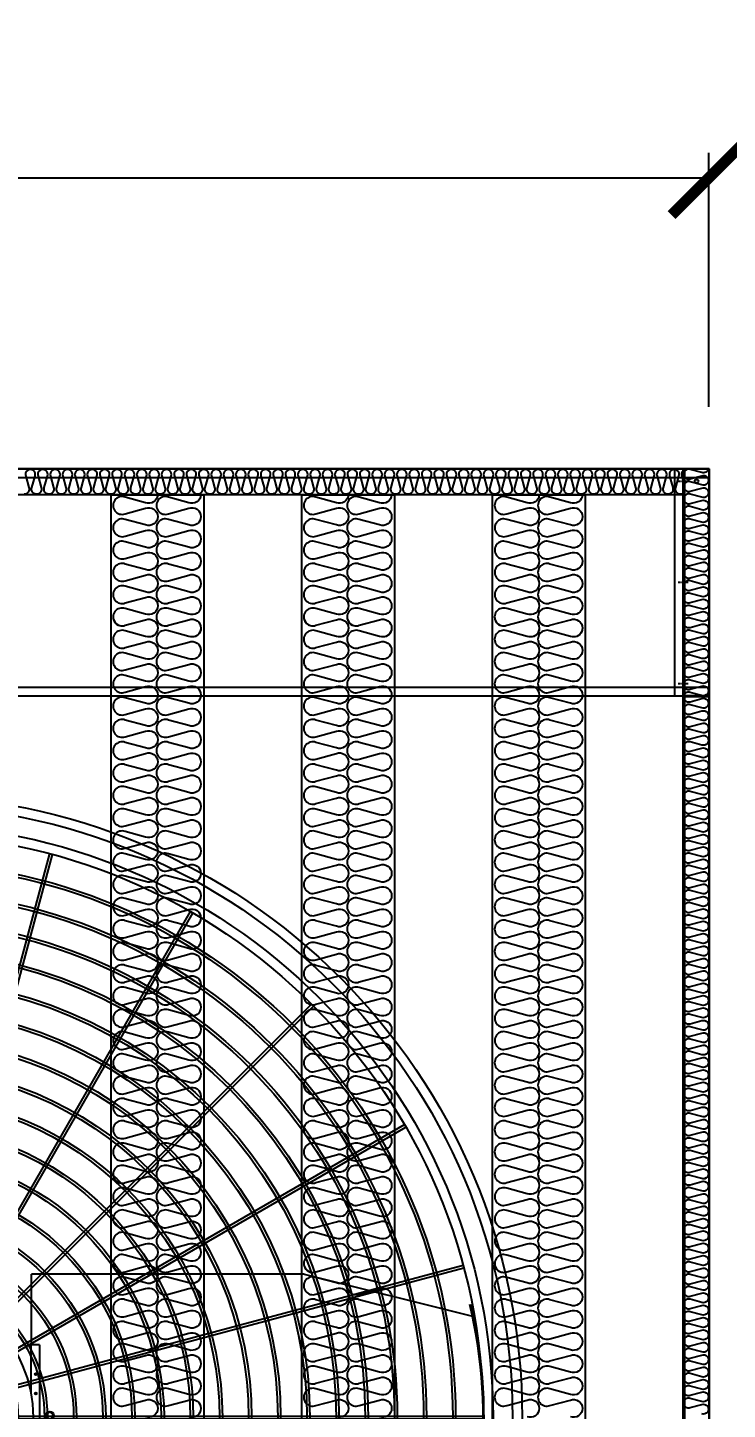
# Model space of a CAD drawing. Header units: millimetres. Extents: x 2686 to 32093, y 2268 to 23063.
# Drawn here: x 8523 to 9651, y 9801 to 12026 of the extents above; entities that cross this region are included whole.
import ezdxf

# ---------------------------------------------------------------- set-up
doc = ezdxf.new("R2010")
doc.units = ezdxf.units.MM
doc.linetypes.add('CENTER', pattern=[2, 1.25, -0.25, 0.25, -0.25])
doc.linetypes.add('HIDDEN', pattern=[0.375, 0.25, -0.125])
for name, color, linetype in [('center', 1, 'CENTER'), ('LINE', 7, 'Continuous'), ('SMS', 220, 'Continuous'), ('냉각탑', 4, 'Continuous'), ('냉각탑_dim', 1, 'Continuous'), ('숨은선', 5, 'HIDDEN')]:
    doc.layers.add(name, color=color, linetype=linetype)
doc.styles.add('HY울릉도L', font='')
doc.styles.get('HY울릉도L').set_extended_font_data('HY울릉도L')
doc.dimstyles.new('성지DIM', dxfattribs={"dimtxt": 3.5, "dimasz": 3, "dimexe": 1, "dimexo": 2.5, "dimgap": 2, "dimtad": 1, "dimdec": 0, "dimzin": 3, "dimdsep": 46, "dimtxsty": 'HY울릉도L', "dimblk": 'ARCHTICK', "dimcen": -2, "dimclrd": 256, "dimclre": 256, "dimclrt": 7, "dimadec": 0, "dimazin": 0, "dimtfac": 1, "dimtdec": 0, "dimtofl": 0, "dimtmove": 0, "dimatfit": 3, "dimfxl": 1, "dimtolj": 1, "dimtzin": 0, "dimlwe": -1, "dimarcsym": 0})

# ---------------------------------------------------------------- blocks, each defined once
blk = doc.blocks.new('_ArchTick')
at = {"color": 0, "linetype": 'ByBlock', "const_width": 0.15}
blk.add_lwpolyline([(-0.5, -0.5), (0.5, 0.5)], dxfattribs=at)
blk = doc.blocks.new('*D286')
at = {"layer": 'Defpoints', "color": 0, "transparency": 16777216}
for p in [(9620.9, 11784.5), (6921.2, 11315.8), (9620.9, 11315.8)]:
    blk.add_point(p, dxfattribs=at)
at = {"layer": '냉각탑_dim', "transparency": 16777216}
for p, q in [((6921.2, 11415.8), (6921.2, 11824.5)), ((9620.9, 11415.8), (9620.9, 11824.5))]:
    blk.add_line(p, q, dxfattribs=at)
at = {"layer": '냉각탑_dim', "lineweight": -2, "transparency": 16777216}
blk.add_line((6921.2, 11784.5), (9620.9, 11784.5), dxfattribs=at)
at = {"layer": '냉각탑_dim', "lineweight": -2, "transparency": 16777216, "xscale": 120, "yscale": 120, "zscale": 120, "rotation": 180}
blk.add_blockref('_ArchTick', (6921.2, 11784.5), dxfattribs=at)
at = {"layer": '냉각탑_dim', "lineweight": -2, "transparency": 16777216, "xscale": 120, "yscale": 120, "zscale": 120}
blk.add_blockref('_ArchTick', (9620.9, 11784.5), dxfattribs=at)
at = {"layer": '냉각탑_dim', "color": 7, "transparency": 16777216, "insert": (8271, 11934.5), "char_height": 140, "attachment_point": 5, "style": 'HY울릉도L'}
blk.add_mtext('\\A1;2700', dxfattribs=at)
blk = doc.blocks.new('A$C1FB73ED1')
for p, q in [((1277, 1342.9), (1277, 2480)), ((1283, 1342.9), (1283, 2480)), ((1260.8, 1340), (966.5, 2438.3)), ((1266.6, 1341.6), (972.3, 2439.9)), ((1293.4, 1341.6), (1587.7, 2439.9)), ((1299.2, 1340), (1593.5, 2438.3)), ((1245.9, 1333), (677.4, 2317.7)), ((1251.1, 1336), (682.6, 2320.7)), ((1308.9, 1336), (1877.4, 2320.7)), ((1314.1, 1333), (1882.6, 2317.7)), ((1233.4, 1322.4), (429.4, 2126.4)), ((1237.6, 1326.6), (433.6, 2130.6)), ((1322.4, 1326.6), (2126.4, 2130.6)), ((1326.6, 1322.4), (2130.6, 2126.4)), ((1224, 1308.9), (239.3, 1877.4)), ((1227, 1314.1), (242.3, 1882.6)), ((1333, 1314.1), (2317.7, 1882.6)), ((1336, 1308.9), (2320.7, 1877.4)), ((1220, 1299.2), (121.7, 1593.5)), ((1340, 1299.2), (2438.3, 1593.5)), ((1218.4, 1293.4), (120.1, 1587.7)), ((1341.6, 1293.4), (2439.9, 1587.7)), ((1217.1, 1283), (80, 1283)), ((1342.9, 1283), (2480, 1283)), ((1217.1, 1277), (80, 1277)), ((1218.4, 1266.6), (120.1, 972.3)), ((1220, 1260.8), (121.7, 966.5)), ((1224, 1251.1), (239.3, 682.6)), ((1336, 1251.1), (2320.7, 682.6)), ((1340, 1260.8), (2438.3, 966.5)), ((1341.6, 1266.6), (2439.9, 972.3)), ((1342.9, 1277), (2480, 1277)), ((1227, 1245.9), (242.3, 677.4)), ((1233.4, 1237.6), (429.4, 433.6)), ((1237.6, 1233.4), (433.6, 429.4)), ((1245.9, 1227), (677.4, 242.3)), ((1251.1, 1224), (682.6, 239.3)), ((1308.9, 1224), (1877.4, 239.3)), ((1314.1, 1227), (1882.6, 242.3)), ((1322.4, 1233.4), (2126.4, 429.4)), ((1326.6, 1237.6), (2130.6, 433.6)), ((1333, 1245.9), (2317.7, 677.4)), ((1260.8, 1220), (966.5, 121.7)), ((1266.6, 1218.4), (972.3, 120.1)), ((1277, 1217.1), (1277, 80)), ((1283, 1217.1), (1283, 80)), ((1293.4, 1218.4), (1587.7, 120.1)), ((1299.2, 1220), (1593.5, 121.7))]:
    blk.add_line(p, q)
for radius in [1280, 1260, 1220, 1200]:
    blk.add_circle((1280, 1280), radius)
at = {"ltscale": 5}
for radius in [1143, 1137, 1083, 1077, 1023, 1017, 963, 957, 903, 897, 843, 837, 783, 777, 723, 717, 663, 657, 603, 597, 543, 537, 483, 477, 423, 417, 363, 357, 303, 297, 243, 237, 183, 177, 123, 117, 63, 57, 40, 21]:
    blk.add_circle((1280, 1280), radius, dxfattribs=at)
at = {"color": 7}
blk.add_circle((1280, 1280), 273.5, dxfattribs=at)
at = {"layer": 'LINE', "color": 7}
for p, q in [((1368.2, 2477.5), (1368.2, 1567)), ((985.2, 2053.4), (1071.5, 2459.4)), ((985.2, 2053.4), (985.2, 1550)), ((1130.8, 1567), (1369.4, 1567)), ((1130.8, 1567), (1369.4, 1567)), ((1130.8, 1567), (1130.8, 1549)), ((1130.8, 1567), (1130.8, 1549)), ((1369.4, 1567), (1369.4, 1549)), ((1369.4, 1567), (1369.4, 1549)), ((2111.5, 1574.8), (1550, 1574.8)), ((1550, 1429.2), (1550, 1574.8)), ((1550, 1429.2), (1550, 1574.8)), ((2111.5, 1574.8), (2457.5, 1488.5)), ((1130.8, 1550), (985.2, 1550)), ((1130.8, 1550), (985.2, 1550)), ((1130.8, 1549), (1230.5, 1549)), ((1130.8, 1549), (1230.5, 1549)), ((1329.5, 1549), (1369.4, 1549)), ((1329.5, 1549), (1369.4, 1549)), ((1549, 1429.2), (1549, 1329.5)), ((1549, 1429.2), (1549, 1329.5)), ((1567, 1429.2), (1549, 1429.2)), ((1567, 1429.2), (1549, 1429.2)), ((1567, 1429.2), (1567, 1190.6)), ((1567, 1429.2), (1567, 1190.6)), ((84.4, 1368.2), (993, 1368.2)), ((84.4, 1368.2), (993, 1368.2)), ((993, 1130.8), (993, 1369.4)), ((993, 1130.8), (993, 1369.4)), ((993, 1369.4), (1011, 1369.4)), ((993, 1369.4), (1011, 1369.4)), ((993, 1130.8), (993, 1369.4)), ((993, 1130.8), (993, 1369.4)), ((993, 1369.4), (1011, 1369.4)), ((993, 1369.4), (1011, 1369.4)), ((1011, 1329.5), (1011, 1369.4)), ((1011, 1329.5), (1011, 1369.4)), ((1011, 1329.5), (1011, 1369.4)), ((1011, 1329.5), (1011, 1369.4)), ((1011, 1130.8), (1011, 1230.5)), ((1011, 1130.8), (1011, 1230.5)), ((1011, 1130.8), (1011, 1230.5)), ((1011, 1130.8), (1011, 1230.5)), ((1549, 1230.5), (1549, 1190.6)), ((1549, 1230.5), (1549, 1190.6)), ((1567, 1190.6), (1549, 1190.6)), ((1567, 1190.6), (1549, 1190.6)), ((2475.6, 1191.8), (1567, 1191.8)), ((993, 1130.8), (1011, 1130.8)), ((993, 1130.8), (1011, 1130.8)), ((993, 1130.8), (1011, 1130.8)), ((993, 1130.8), (1011, 1130.8)), ((1010, 1130.8), (1010, 985.2)), ((1010, 1130.8), (1010, 985.2)), ((1010, 1130.8), (1010, 985.2)), ((1010, 1130.8), (1010, 985.2)), ((508.5, 985.2), (102.5, 1071.5)), ((1230.5, 1011), (1190.6, 1011)), ((1190.6, 993), (1190.6, 1011)), ((1230.5, 1011), (1190.6, 1011)), ((1190.6, 993), (1190.6, 1011)), ((1429.2, 1011), (1329.5, 1011)), ((1429.2, 1011), (1329.5, 1011)), ((1429.2, 993), (1429.2, 1011)), ((1429.2, 993), (1429.2, 1011)), ((1429.2, 1010), (1574.8, 1010)), ((1429.2, 1010), (1574.8, 1010)), ((1574.8, 506.6), (1574.8, 1010)), ((508.5, 985.2), (1010, 985.2)), ((508.5, 985.2), (1010, 985.2)), ((1429.2, 993), (1190.6, 993)), ((1429.2, 993), (1190.6, 993)), ((1191.8, 82.5), (1191.8, 993)), ((1574.8, 506.6), (1488.5, 100.6)), ((1512.8, 104.1), (1512.8, 106.1)), ((1166.8, 83), (1166.8, 85)), ((1393.2, 83), (1393.2, 85))]:
    blk.add_line(p, q, dxfattribs=at)
for points in [[(1272.3, 1594.4), (1268.5, 1587.9), (1272.3, 1581.4), (1279.8, 1581.4), (1283.5, 1587.9), (1279.8, 1594.4)], [(1272.3, 1594.4), (1268.5, 1587.9), (1272.3, 1581.4), (1279.8, 1581.4), (1283.5, 1587.9), (1279.8, 1594.4)], [(965.6, 1272.3), (972.1, 1268.5), (978.6, 1272.3), (978.6, 1279.8), (972.1, 1283.5), (965.6, 1279.8)], [(965.6, 1272.3), (972.1, 1268.5), (978.6, 1272.3), (978.6, 1279.8), (972.1, 1283.5), (965.6, 1279.8)], [(965.6, 1272.3), (972.1, 1268.5), (978.6, 1272.3), (978.6, 1279.8), (972.1, 1283.5), (965.6, 1279.8)], [(965.6, 1272.3), (972.1, 1268.5), (978.6, 1272.3), (978.6, 1279.8), (972.1, 1283.5), (965.6, 1279.8)], [(1594.4, 1287.7), (1587.9, 1291.5), (1581.4, 1287.7), (1581.4, 1280.2), (1587.9, 1276.5), (1594.4, 1280.2)], [(1594.4, 1287.7), (1587.9, 1291.5), (1581.4, 1287.7), (1581.4, 1280.2), (1587.9, 1276.5), (1594.4, 1280.2)], [(1287.7, 965.6), (1291.5, 972.1), (1287.7, 978.6), (1280.2, 978.6), (1276.5, 972.1), (1280.2, 965.6)], [(1287.7, 965.6), (1291.5, 972.1), (1287.7, 978.6), (1280.2, 978.6), (1276.5, 972.1), (1280.2, 965.6)]]:
    blk.add_lwpolyline(points, close=True, dxfattribs=at)
for centre, radius in [((1276, 1587.9), 8.5), ((1276, 1587.9), 8.5), ((1190.6, 1559), 2), ((1190.6, 1559), 2), ((1230.6, 1559), 2), ((1230.6, 1559), 2), ((1349.6, 1559), 2), ((1349.6, 1559), 2), ((1559, 1369.4), 2), ((1559, 1369.4), 2), ((1001, 1349.6), 2), ((1001, 1349.6), 2), ((1001, 1349.6), 2), ((1001, 1349.6), 2), ((1559, 1329.4), 2), ((1559, 1329.4), 2), ((972.1, 1276), 8.5), ((972.1, 1276), 8.5), ((972.1, 1276), 8.5), ((972.1, 1276), 8.5), ((1587.9, 1284), 8.5), ((1587.9, 1284), 8.5), ((1001, 1230.6), 2), ((1001, 1230.6), 2), ((1001, 1230.6), 2), ((1001, 1230.6), 2), ((1559, 1210.4), 2), ((1559, 1210.4), 2), ((1001, 1190.6), 2), ((1001, 1190.6), 2), ((1001, 1190.6), 2), ((1001, 1190.6), 2), ((1210.4, 1001), 2), ((1210.4, 1001), 2), ((1329.4, 1001), 2), ((1329.4, 1001), 2), ((1369.4, 1001), 2), ((1369.4, 1001), 2), ((1284, 972.1), 8.5), ((1284, 972.1), 8.5)]:
    blk.add_circle(centre, radius, dxfattribs=at)
for centre, radius, start, end in [((1280, 1483.4), 1000, 83.5007, 103.4595), ((1280, 1483.4), 998, 83.4876, 103.487), ((1481.5, 1280), 998, 353.4876, 13.487), ((1481.5, 1280), 1000, 353.5007, 13.4595), ((1078.5, 1280), 1000, 173.5007, 193.4595), ((1078.5, 1280), 998, 173.4876, 193.487), ((1280, 1076.6), 998, 263.4876, 283.487), ((1280, 1076.6), 1000, 263.5007, 283.4595)]:
    blk.add_arc(centre, radius, start, end, dxfattribs=at)
blk = doc.blocks.new('SP 200RT')
at = {"color": 7}
for p, q in [((-109298.6, -79919.9), (-109298.6, -82797.9)), ((-109148.6, -79919.9), (-109148.6, -82797.9))]:
    blk.add_line(p, q, dxfattribs=at)
blk.add_line((-109298.6, -79919.9), (-109148.6, -79919.9))
at = {"layer": 'SMS', "color": 5}
for points in [[(-109222.8, -79919.9, -0.504262), (-109242.3, -79932.4), (-109275.2, -79923.4, 1.449198), (-109275.2, -79950.3), (-109242.3, -79941.4, -0.524856), (-109222.8, -79954.8, -0.524856), (-109242.3, -79968.3), (-109275.2, -79959.4, 1.449198), (-109275.2, -79986.2), (-109242.3, -79977.3, -0.524856), (-109222.8, -79990.7, -0.524856), (-109242.3, -80004.2), (-109275.2, -79995.3, 1.449198), (-109275.2, -80022.1), (-109242.3, -80013.2, -0.524856), (-109222.8, -80026.7, -0.524856), (-109242.3, -80040.1), (-109275.2, -80031.2, 1.449198), (-109275.2, -80058), (-109242.3, -80049.1, -0.524856), (-109222.8, -80062.6, -0.524856), (-109242.3, -80076), (-109275.2, -80067.1, 1.449198), (-109275.2, -80093.9), (-109242.3, -80085, -0.524856), (-109222.8, -80098.5, -0.524856), (-109242.3, -80111.9), (-109275.2, -80103, 1.449198), (-109275.2, -80129.9), (-109242.3, -80121, -0.524856), (-109222.8, -80134.4, -0.417249), (-109237.3, -80148.7)], [(-109153.2, -79919.9, -0.504262), (-109172.6, -79932.4), (-109205.5, -79923.4, 1.449198), (-109205.5, -79950.3), (-109172.6, -79941.4, -0.524856), (-109153.2, -79954.8, -0.524856), (-109172.6, -79968.3), (-109205.5, -79959.4, 1.449198), (-109205.5, -79986.2), (-109172.6, -79977.3, -0.524856), (-109153.2, -79990.7, -0.524856), (-109172.6, -80004.2), (-109205.5, -79995.3, 1.449198), (-109205.5, -80022.1), (-109172.6, -80013.2, -0.524856), (-109153.2, -80026.7, -0.524856), (-109172.6, -80040.1), (-109205.5, -80031.2, 1.449198), (-109205.5, -80058), (-109172.6, -80049.1, -0.524856), (-109153.2, -80062.6, -0.524856), (-109172.6, -80076), (-109205.5, -80067.1, 1.449198), (-109205.5, -80093.9), (-109172.6, -80085, -0.524856), (-109153.2, -80098.5, -0.524856), (-109172.6, -80111.9), (-109205.5, -80103, 1.449198), (-109205.5, -80129.9), (-109172.6, -80121, -0.524856), (-109153.2, -80134.4, -0.417249), (-109167.7, -80148.7)], [(-109294.2, -80120, 0.446849), (-109275.2, -80129.9), (-109242.3, -80121, -0.524856), (-109222.8, -80134.4, -0.524856), (-109242.3, -80147.8), (-109275.2, -80138.9, 1.449198), (-109275.2, -80165.8), (-109242.3, -80156.9, -0.524856), (-109222.8, -80170.3, -0.524856), (-109242.3, -80183.7), (-109275.2, -80174.8, 1.449198), (-109275.2, -80201.7), (-109242.3, -80192.8, -0.524856), (-109222.8, -80206.2, -0.524856), (-109242.3, -80219.6), (-109275.2, -80210.7, 1.449198), (-109275.2, -80237.6), (-109242.3, -80228.7, -0.524856), (-109222.8, -80242.1, -0.524856), (-109242.3, -80255.5), (-109275.2, -80246.6, 1.449198), (-109275.2, -80273.5), (-109242.3, -80264.6, -0.524856), (-109222.8, -80278, -0.524856), (-109242.3, -80291.5), (-109275.2, -80282.5, 1.449198), (-109275.2, -80309.4), (-109242.3, -80300.5, -0.524856), (-109222.8, -80313.9, -0.524856), (-109242.3, -80327.4), (-109275.2, -80318.5, 1.449198), (-109275.2, -80345.3), (-109242.3, -80336.4, -0.524856), (-109222.8, -80349.8, -0.524856), (-109242.3, -80363.3), (-109275.2, -80354.4, 1.449198), (-109275.2, -80381.2), (-109242.3, -80372.3, -0.524856), (-109222.8, -80385.8, -0.524856), (-109242.3, -80399.2), (-109275.2, -80390.3, 1.449198), (-109275.2, -80417.1), (-109242.3, -80408.2, -0.524856), (-109222.8, -80421.7, -0.524856), (-109242.3, -80435.1), (-109275.2, -80426.2, 1.449198), (-109275.2, -80453), (-109242.3, -80444.1, -0.524856), (-109222.8, -80457.6, -0.524856), (-109242.3, -80471), (-109275.2, -80462.1, 1.449198), (-109275.2, -80489), (-109242.3, -80480.1, -0.524856), (-109222.8, -80493.5, -0.524856), (-109242.3, -80506.9), (-109275.2, -80498, 1.449198), (-109275.2, -80524.9), (-109242.3, -80516, -0.524856), (-109222.8, -80529.4, -0.524856), (-109242.3, -80542.8), (-109275.2, -80533.9, 1.449198), (-109275.2, -80560.8), (-109242.3, -80551.9, -0.524856), (-109222.8, -80565.3, -0.524856), (-109242.3, -80578.7), (-109275.2, -80569.8, 1.449198), (-109275.2, -80596.7), (-109242.3, -80587.8, -0.524856), (-109222.8, -80601.2, -0.524856), (-109242.3, -80614.6), (-109275.2, -80605.7, 1.449198), (-109275.2, -80632.6), (-109242.3, -80623.7, -0.524856), (-109222.8, -80637.1, -0.524856), (-109242.3, -80650.6), (-109275.2, -80641.6, 1.449198), (-109275.2, -80668.5), (-109242.3, -80659.6, -0.524856), (-109222.8, -80673, -0.524856), (-109242.3, -80686.5), (-109275.2, -80677.6, 1.449198), (-109275.2, -80704.4), (-109242.3, -80695.5, -0.524856), (-109222.8, -80708.9, -0.524856), (-109242.3, -80722.4), (-109275.2, -80713.5, 1.449198), (-109275.2, -80740.3), (-109242.3, -80731.4, -0.524856), (-109222.8, -80744.9, -0.524856), (-109242.3, -80758.3), (-109275.2, -80749.4, 1.449198), (-109275.2, -80776.2), (-109242.3, -80767.3, -0.524856), (-109222.8, -80780.8, -0.524856), (-109242.3, -80794.2), (-109275.2, -80785.3, 1.449198), (-109275.2, -80812.1), (-109242.3, -80803.2, -0.524856), (-109222.8, -80816.7, -0.524856), (-109242.3, -80830.1), (-109275.2, -80821.2, 1.449198), (-109275.2, -80848.1), (-109242.3, -80839.2, -0.524856), (-109222.8, -80852.6, -0.524856), (-109242.3, -80866), (-109275.2, -80857.1, 1.449198), (-109275.2, -80884), (-109242.3, -80875.1, -0.524856), (-109222.8, -80888.5, -0.524856), (-109242.3, -80901.9), (-109275.2, -80893, 1.449198), (-109275.2, -80919.9), (-109242.3, -80911, -0.524856), (-109222.8, -80924.4, -0.524856), (-109242.3, -80937.8), (-109275.2, -80928.9, 1.449198), (-109275.2, -80955.8), (-109242.3, -80946.9, -0.524856), (-109222.8, -80960.3, -0.524856), (-109242.3, -80973.7), (-109275.2, -80964.8, 1.449198), (-109275.2, -80991.7), (-109242.3, -80982.8, -0.524856), (-109222.8, -80996.2, -0.524856), (-109242.3, -81009.7), (-109275.2, -81000.7, 1.449198), (-109275.2, -81027.6), (-109242.3, -81018.7, -0.524856), (-109222.8, -81032.1, -0.524856), (-109242.3, -81045.6), (-109275.2, -81036.7, 1.449198), (-109275.2, -81063.5), (-109242.3, -81054.6, -0.524856), (-109222.8, -81068, -0.524856), (-109242.3, -81081.5), (-109275.2, -81072.6, 1.449198), (-109275.2, -81099.4), (-109242.3, -81090.5, -0.524856), (-109222.8, -81104, -0.524856), (-109242.3, -81117.4), (-109275.2, -81108.5, 1.449198), (-109275.2, -81135.3), (-109242.3, -81126.4, -0.524856), (-109222.8, -81139.9, -0.524856), (-109242.3, -81153.3), (-109275.2, -81144.4, 1.449198), (-109275.2, -81171.2), (-109242.3, -81162.3, -0.524856), (-109222.8, -81175.8, -0.417249), (-109237.3, -81190.1)], [(-109224.5, -80120, 0.446849), (-109205.5, -80129.9), (-109172.6, -80121, -0.524856), (-109153.2, -80134.4, -0.524856), (-109172.6, -80147.8), (-109205.5, -80138.9, 1.449198), (-109205.5, -80165.8), (-109172.6, -80156.9, -0.524856), (-109153.2, -80170.3, -0.524856), (-109172.6, -80183.7), (-109205.5, -80174.8, 1.449198), (-109205.5, -80201.7), (-109172.6, -80192.8, -0.524856), (-109153.2, -80206.2, -0.524856), (-109172.6, -80219.6), (-109205.5, -80210.7, 1.449198), (-109205.5, -80237.6), (-109172.6, -80228.7, -0.524856), (-109153.2, -80242.1, -0.524856), (-109172.6, -80255.5), (-109205.5, -80246.6, 1.449198), (-109205.5, -80273.5), (-109172.6, -80264.6, -0.524856), (-109153.2, -80278, -0.524856), (-109172.6, -80291.5), (-109205.5, -80282.5, 1.449198), (-109205.5, -80309.4), (-109172.6, -80300.5, -0.524856), (-109153.2, -80313.9, -0.524856), (-109172.6, -80327.4), (-109205.5, -80318.5, 1.449198), (-109205.5, -80345.3), (-109172.6, -80336.4, -0.524856), (-109153.2, -80349.8, -0.524856), (-109172.6, -80363.3), (-109205.5, -80354.4, 1.449198), (-109205.5, -80381.2), (-109172.6, -80372.3, -0.524856), (-109153.2, -80385.8, -0.524856), (-109172.6, -80399.2), (-109205.5, -80390.3, 1.449198), (-109205.5, -80417.1), (-109172.6, -80408.2, -0.524856), (-109153.2, -80421.7, -0.524856), (-109172.6, -80435.1), (-109205.5, -80426.2, 1.449198), (-109205.5, -80453), (-109172.6, -80444.1, -0.524856), (-109153.2, -80457.6, -0.524856), (-109172.6, -80471), (-109205.5, -80462.1, 1.449198), (-109205.5, -80489), (-109172.6, -80480.1, -0.524856), (-109153.2, -80493.5, -0.524856), (-109172.6, -80506.9), (-109205.5, -80498, 1.449198), (-109205.5, -80524.9), (-109172.6, -80516, -0.524856), (-109153.2, -80529.4, -0.524856), (-109172.6, -80542.8), (-109205.5, -80533.9, 1.449198), (-109205.5, -80560.8), (-109172.6, -80551.9, -0.524856), (-109153.2, -80565.3, -0.524856), (-109172.6, -80578.7), (-109205.5, -80569.8, 1.449198), (-109205.5, -80596.7), (-109172.6, -80587.8, -0.524856), (-109153.2, -80601.2, -0.524856), (-109172.6, -80614.6), (-109205.5, -80605.7, 1.449198), (-109205.5, -80632.6), (-109172.6, -80623.7, -0.524856), (-109153.2, -80637.1, -0.524856), (-109172.6, -80650.6), (-109205.5, -80641.6, 1.449198), (-109205.5, -80668.5), (-109172.6, -80659.6, -0.524856), (-109153.2, -80673, -0.524856), (-109172.6, -80686.5), (-109205.5, -80677.6, 1.449198), (-109205.5, -80704.4), (-109172.6, -80695.5, -0.524856), (-109153.2, -80708.9, -0.524856), (-109172.6, -80722.4), (-109205.5, -80713.5, 1.449198), (-109205.5, -80740.3), (-109172.6, -80731.4, -0.524856), (-109153.2, -80744.9, -0.524856), (-109172.6, -80758.3), (-109205.5, -80749.4, 1.449198), (-109205.5, -80776.2), (-109172.6, -80767.3, -0.524856), (-109153.2, -80780.8, -0.524856), (-109172.6, -80794.2), (-109205.5, -80785.3, 1.449198), (-109205.5, -80812.1), (-109172.6, -80803.2, -0.524856), (-109153.2, -80816.7, -0.524856), (-109172.6, -80830.1), (-109205.5, -80821.2, 1.449198), (-109205.5, -80848.1), (-109172.6, -80839.2, -0.524856), (-109153.2, -80852.6, -0.524856), (-109172.6, -80866), (-109205.5, -80857.1, 1.449198), (-109205.5, -80884), (-109172.6, -80875.1, -0.524856), (-109153.2, -80888.5, -0.524856), (-109172.6, -80901.9), (-109205.5, -80893, 1.449198), (-109205.5, -80919.9), (-109172.6, -80911, -0.524856), (-109153.2, -80924.4, -0.524856), (-109172.6, -80937.8), (-109205.5, -80928.9, 1.449198), (-109205.5, -80955.8), (-109172.6, -80946.9, -0.524856), (-109153.2, -80960.3, -0.524856), (-109172.6, -80973.7), (-109205.5, -80964.8, 1.449198), (-109205.5, -80991.7), (-109172.6, -80982.8, -0.524856), (-109153.2, -80996.2, -0.524856), (-109172.6, -81009.7), (-109205.5, -81000.7, 1.449198), (-109205.5, -81027.6), (-109172.6, -81018.7, -0.524856), (-109153.2, -81032.1, -0.524856), (-109172.6, -81045.6), (-109205.5, -81036.7, 1.449198), (-109205.5, -81063.5), (-109172.6, -81054.6, -0.524856), (-109153.2, -81068, -0.524856), (-109172.6, -81081.5), (-109205.5, -81072.6, 1.449198), (-109205.5, -81099.4), (-109172.6, -81090.5, -0.524856), (-109153.2, -81104, -0.524856), (-109172.6, -81117.4), (-109205.5, -81108.5, 1.449198), (-109205.5, -81135.3), (-109172.6, -81126.4, -0.524856), (-109153.2, -81139.9, -0.524856), (-109172.6, -81153.3), (-109205.5, -81144.4, 1.449198), (-109205.5, -81171.2), (-109172.6, -81162.3, -0.524856), (-109153.2, -81175.8, -0.417249), (-109167.7, -81190.1)], [(-109294.2, -81161.4, 0.446849), (-109275.2, -81171.2), (-109242.3, -81162.3, -0.524856), (-109222.8, -81175.8, -0.524856), (-109242.3, -81189.2), (-109275.2, -81180.3, 1.449198), (-109275.2, -81207.2), (-109242.3, -81198.3, -0.524856), (-109222.8, -81211.7, -0.524856), (-109242.3, -81225.1), (-109275.2, -81216.2, 1.449198), (-109275.2, -81243.1), (-109242.3, -81234.2, -0.524856), (-109222.8, -81247.6, -0.524856), (-109242.3, -81261), (-109275.2, -81252.1, 1.449198), (-109275.2, -81279), (-109242.3, -81270.1, -0.524856), (-109222.8, -81283.5, -0.524856), (-109242.3, -81296.9), (-109275.2, -81288, 1.449198), (-109275.2, -81314.9), (-109242.3, -81306, -0.524856), (-109222.8, -81319.4, -0.524856), (-109242.3, -81332.8), (-109275.2, -81323.9, 1.449198), (-109275.2, -81350.8), (-109242.3, -81341.9, -0.524856), (-109222.8, -81355.3, -0.524856), (-109242.3, -81368.8), (-109275.2, -81359.8, 1.449198), (-109275.2, -81386.7), (-109242.3, -81377.8, -0.524856), (-109222.8, -81391.2, -0.524856), (-109242.3, -81404.7)], [(-109224.5, -81161.4, 0.446849), (-109205.5, -81171.2), (-109172.6, -81162.3, -0.524856), (-109153.2, -81175.8, -0.524856), (-109172.6, -81189.2), (-109205.5, -81180.3, 1.449198), (-109205.5, -81207.2), (-109172.6, -81198.3, -0.524856), (-109153.2, -81211.7, -0.524856), (-109172.6, -81225.1), (-109205.5, -81216.2, 1.449198), (-109205.5, -81243.1), (-109172.6, -81234.2, -0.524856), (-109153.2, -81247.6, -0.524856), (-109172.6, -81261), (-109205.5, -81252.1, 1.449198), (-109205.5, -81279), (-109172.6, -81270.1, -0.524856), (-109153.2, -81283.5, -0.524856), (-109172.6, -81296.9), (-109205.5, -81288, 1.449198), (-109205.5, -81314.9), (-109172.6, -81306, -0.524856), (-109153.2, -81319.4, -0.524856), (-109172.6, -81332.8), (-109205.5, -81323.9, 1.449198), (-109205.5, -81350.8), (-109172.6, -81341.9, -0.524856), (-109153.2, -81355.3, -0.524856), (-109172.6, -81368.8), (-109205.5, -81359.8, 1.449198), (-109205.5, -81386.7), (-109172.6, -81377.8, -0.524856), (-109153.2, -81391.2, -0.524856), (-109172.6, -81404.7)]]:
    blk.add_lwpolyline(points, format="xyb", dxfattribs=at)
blk = doc.blocks.new('3')
for p, q in [((8776.2, 11315.8), (6921.2, 11315.8)), ((6962.4, 11315.8), (9620.9, 11315.8)), ((8776.2, 11315.8), (9621.2, 11315.8)), ((9565.6, 11315.8), (9565.6, 10950.2)), ((9579.7, 11315.8), (9579.7, 10950.2)), ((9581.5, 11315.8), (9581.5, 10950.2)), ((9620.9, 11315.8), (9581.5, 11315.8)), ((9620.9, 11315.8), (9620.9, 10950.2)), ((9621.2, 11315.8), (9621.2, 8315.8)), ((6976.5, 11301.7), (9620.9, 11301.7)), ((6962.4, 10950.2), (9620.9, 10950.2)), ((7023.4, 10964.2), (9620.9, 10964.2)), ((9620.9, 10950.2), (9581.5, 10950.2)), ((9581.5, 10948.3), (9581.5, 8786.4)), ((9620.9, 10948.3), (9581.5, 10948.3)), ((9620.9, 10948.3), (9620.9, 8786.4))]:
    blk.add_line(p, q)
at = {"color": 7}
for p, q in [((6921.2, 11315.8), (8776.2, 11315.8)), ((9621.2, 11315.8), (8776.2, 11315.8)), ((9579.2, 11315.8), (9579.2, 8395.8)), ((9621.2, 11315.8), (9621.2, 8315.8)), ((9579.2, 11273.8), (6963.2, 11273.8))]:
    blk.add_line(p, q, dxfattribs=at)
at = {"ltscale": 500}
blk.add_lwpolyline([(6921.2, 11315.8), (9620.9, 11315.8), (9620.9, 8315.8), (6921.2, 8315.8)], close=True, dxfattribs=at)
blk.add_circle((9601.2, 11295.8), 3)
at = {"layer": 'center'}
for p, q in [((9571.7, 11296.1), (9587.7, 11296.1)), ((9571.7, 11133), (9587.7, 11133)), ((9571.7, 10969.9), (9587.7, 10969.9))]:
    blk.add_line(p, q, dxfattribs=at)
at = {"layer": 'SMS', "color": 5}
for points in [[(8805.1, 11314.6, 0.446849), (8799.7, 11304), (8804.6, 11285.7, -0.524856), (8797.1, 11274.9, -0.524856), (8789.7, 11285.7), (8794.6, 11304, 1.449198), (8779.7, 11304), (8784.6, 11285.7, -0.524856), (8777.2, 11274.9, -0.524856), (8769.7, 11285.7), (8774.7, 11304, 1.449198), (8759.8, 11304), (8764.7, 11285.7, -0.524856), (8757.2, 11274.9, -0.524856), (8749.8, 11285.7), (8754.7, 11304, 1.449198), (8739.8, 11304), (8744.7, 11285.7, -0.524856), (8737.3, 11274.9, -0.524856), (8729.8, 11285.7), (8734.8, 11304, 1.449198), (8719.9, 11304), (8724.8, 11285.7, -0.524856), (8717.3, 11274.9, -0.524856), (8709.9, 11285.7), (8714.8, 11304, 1.449198), (8699.9, 11304), (8704.8, 11285.7, -0.524856), (8697.4, 11274.9, -0.524856), (8689.9, 11285.7), (8694.9, 11304, 1.449198), (8680, 11304), (8684.9, 11285.7, -0.524856), (8677.4, 11274.9, -0.524856), (8670, 11285.7), (8674.9, 11304, 1.449198), (8660, 11304), (8664.9, 11285.7, -0.524856), (8657.5, 11274.9, -0.524856), (8650, 11285.7), (8655, 11304, 1.449198), (8640.1, 11304), (8645, 11285.7, -0.524856), (8637.5, 11274.9, -0.524856), (8630.1, 11285.7), (8635, 11304, 1.449198), (8620.1, 11304), (8625, 11285.7, -0.524856), (8617.6, 11274.9, -0.524856), (8610.1, 11285.7), (8615.1, 11304, 1.449198), (8600.2, 11304), (8605.1, 11285.7, -0.524856), (8597.6, 11274.9, -0.524856), (8590.2, 11285.7), (8595.1, 11304, 1.449198), (8580.2, 11304), (8585.1, 11285.7, -0.524856), (8577.7, 11274.9, -0.524856), (8570.2, 11285.7), (8575.2, 11304, 1.449198), (8560.3, 11304), (8565.2, 11285.7, -0.524856), (8557.7, 11274.9, -0.524856), (8550.3, 11285.7), (8555.2, 11304, 1.449198), (8540.3, 11304), (8545.2, 11285.7, -0.524856), (8537.8, 11274.9, -0.524856), (8530.3, 11285.7), (8535.3, 11304, 1.449198), (8520.4, 11304), (8525.3, 11285.7, -0.524856), (8517.8, 11274.9, -0.524856)], [(9280.3, 11276.2, -0.144343), (9275.9, 11274.9, -0.524856), (9268.5, 11285.7), (9273.4, 11304, 1.449198), (9258.5, 11304), (9263.4, 11285.7, -0.524856), (9256, 11274.9, -0.524856), (9248.5, 11285.7), (9253.5, 11304, 1.449198), (9238.6, 11304), (9243.5, 11285.7, -0.524856), (9236, 11274.9, -0.524856), (9228.6, 11285.7), (9233.5, 11304, 1.449198), (9218.6, 11304), (9223.5, 11285.7, -0.524856), (9216.1, 11274.9, -0.524856), (9208.6, 11285.7), (9213.6, 11304, 1.449198), (9198.7, 11304), (9203.6, 11285.7, -0.524856), (9196.1, 11274.9, -0.524856), (9188.7, 11285.7), (9193.6, 11304, 1.449198), (9178.7, 11304), (9183.6, 11285.7, -0.524856), (9176.2, 11274.9, -0.524856), (9168.7, 11285.7), (9173.7, 11304, 1.449198), (9158.8, 11304), (9163.7, 11285.7, -0.524856), (9156.2, 11274.9, -0.524856), (9148.8, 11285.7), (9153.7, 11304, 1.449198), (9138.8, 11304), (9143.7, 11285.7, -0.524856), (9136.3, 11274.9, -0.524856), (9128.8, 11285.7), (9133.8, 11304, 1.449198), (9118.9, 11304), (9123.8, 11285.7, -0.524856), (9116.3, 11274.9, -0.524856), (9108.9, 11285.7), (9113.8, 11304, 1.449198), (9098.9, 11304), (9103.8, 11285.7, -0.524856), (9096.4, 11274.9, -0.524856), (9088.9, 11285.7), (9093.9, 11304, 1.449198), (9079, 11304), (9083.9, 11285.7, -0.524856), (9076.4, 11274.9, -0.524856), (9069, 11285.7), (9073.9, 11304, 1.449198), (9059, 11304), (9063.9, 11285.7, -0.524856), (9056.5, 11274.9, -0.524856), (9049, 11285.7), (9054, 11304, 1.449198), (9039.1, 11304), (9044, 11285.7, -0.524856), (9036.5, 11274.9, -0.524856), (9029.1, 11285.7), (9034, 11304, 1.449198), (9019.1, 11304), (9024, 11285.7, -0.524856), (9016.6, 11274.9, -0.524856), (9009.1, 11285.7), (9014.1, 11304, 1.449198), (8999.2, 11304), (9004.1, 11285.7, -0.524856), (8996.6, 11274.9, -0.524856), (8989.2, 11285.7), (8994.1, 11304, 1.449198), (8979.2, 11304), (8984.1, 11285.7, -0.524856), (8976.7, 11274.9, -0.524856), (8969.2, 11285.7), (8974.2, 11304, 1.449198), (8959.3, 11304), (8964.2, 11285.7, -0.524856), (8956.7, 11274.9, -0.524856), (8949.3, 11285.7), (8954.2, 11304, 1.449198), (8939.3, 11304), (8944.2, 11285.7, -0.524856), (8936.8, 11274.9, -0.524856), (8929.3, 11285.7), (8934.3, 11304, 1.449198), (8919.4, 11304), (8924.3, 11285.7, -0.524856), (8916.8, 11274.9, -0.524856), (8909.4, 11285.7), (8914.3, 11304, 1.449198), (8899.4, 11304), (8904.3, 11285.7, -0.524856), (8896.9, 11274.9, -0.524856), (8889.4, 11285.7), (8894.4, 11304, 1.449198), (8879.5, 11304), (8884.4, 11285.7, -0.524856), (8876.9, 11274.9, -0.524856), (8869.5, 11285.7), (8874.4, 11304, 1.449198), (8859.5, 11304), (8864.4, 11285.7, -0.524856), (8857, 11274.9, -0.524856), (8849.5, 11285.7), (8854.5, 11304, 1.449198), (8839.6, 11304), (8844.5, 11285.7, -0.524856), (8837, 11274.9, -0.524856), (8829.6, 11285.7), (8834.5, 11304, 1.449198), (8819.6, 11304), (8824.5, 11285.7, -0.524856), (8817.1, 11274.9, -0.524856), (8809.6, 11285.7), (8814.6, 11304, 1.449198), (8799.7, 11304), (8804.6, 11285.7, -0.524856), (8797.1, 11274.9, -0.417249), (8789.2, 11283)], [(9579.2, 11276, -0.131401), (9575.2, 11274.9, -0.524856), (9567.7, 11285.7), (9572.7, 11304, 1.449198), (9557.8, 11304), (9562.7, 11285.7, -0.524856), (9555.2, 11274.9, -0.524856), (9547.8, 11285.7), (9552.7, 11304, 1.449198), (9537.8, 11304), (9542.7, 11285.7, -0.524856), (9535.3, 11274.9, -0.524856), (9527.8, 11285.7), (9532.8, 11304, 1.449198), (9517.9, 11304), (9522.8, 11285.7, -0.524856), (9515.3, 11274.9, -0.524856), (9507.9, 11285.7), (9512.8, 11304, 1.449198), (9497.9, 11304), (9502.8, 11285.7, -0.524856), (9495.4, 11274.9, -0.524856), (9487.9, 11285.7), (9492.9, 11304, 1.449198), (9478, 11304), (9482.9, 11285.7, -0.524856), (9475.4, 11274.9, -0.524856), (9468, 11285.7), (9472.9, 11304, 1.449198), (9458, 11304), (9462.9, 11285.7, -0.524856), (9455.5, 11274.9, -0.524856), (9448, 11285.7), (9453, 11304, 1.449198), (9438.1, 11304), (9443, 11285.7, -0.524856), (9435.5, 11274.9, -0.524856), (9428.1, 11285.7), (9433, 11304, 1.449198), (9418.1, 11304), (9423, 11285.7, -0.524856), (9415.6, 11274.9, -0.524856), (9408.1, 11285.7), (9413.1, 11304, 1.449198), (9398.2, 11304), (9403.1, 11285.7, -0.524856), (9395.6, 11274.9, -0.524856), (9388.2, 11285.7), (9393.1, 11304, 1.449198), (9378.2, 11304), (9383.1, 11285.7, -0.524856), (9375.7, 11274.9, -0.524856), (9368.2, 11285.7), (9373.2, 11304, 1.449198), (9358.3, 11304), (9363.2, 11285.7, -0.524856), (9355.7, 11274.9, -0.524856), (9348.3, 11285.7), (9353.2, 11304, 1.449198), (9338.3, 11304), (9343.2, 11285.7, -0.524856), (9335.8, 11274.9, -0.524856), (9328.3, 11285.7), (9333.3, 11304, 1.449198), (9318.4, 11304), (9323.3, 11285.7, -0.524856), (9315.8, 11274.9, -0.524856), (9308.4, 11285.7), (9313.3, 11304, 1.449198), (9298.4, 11304), (9303.3, 11285.7, -0.524856), (9295.9, 11274.9, -0.524856), (9288.4, 11285.7), (9293.4, 11304, 1.449198), (9278.5, 11304), (9283.4, 11285.7, -0.524856), (9275.9, 11274.9, -0.417249), (9268, 11283)], [(9579.2, 11312.5, 0.2951), (9577.4, 11304), (9579.2, 11297.3)], [(9620.1, 11315.8, -0.468181), (9609.4, 11309.8), (9591.1, 11314.7, 0.524856), (9580.3, 11307.3, 0.524856), (9591.1, 11299.8), (9609.4, 11304.7, -1.449198), (9609.4, 11289.8), (9591.1, 11294.8, 0.524856), (9580.3, 11287.3, 0.524856), (9591.1, 11279.9), (9609.4, 11284.8, -1.449198), (9609.4, 11269.9), (9591.1, 11274.8, 0.524856), (9580.3, 11267.4, 0.524856), (9591.1, 11259.9), (9609.4, 11264.8, -1.449198), (9609.4, 11249.9), (9591.1, 11254.9, 0.524856), (9580.3, 11247.4, 0.524856), (9591.1, 11240), (9609.4, 11244.9, -1.449198), (9609.4, 11230), (9591.1, 11234.9, 0.524856), (9580.3, 11227.5, 0.524856), (9591.1, 11220), (9609.4, 11224.9, -1.449198), (9609.4, 11210), (9591.1, 11215, 0.524856), (9580.3, 11207.5, 0.524856), (9591.1, 11200.1), (9609.4, 11205, -1.449198), (9609.4, 11190.1), (9591.1, 11195, 0.524856), (9580.3, 11187.6, 0.524856), (9591.1, 11180.1), (9609.4, 11185, -1.449198), (9609.4, 11170.1), (9591.1, 11175.1, 0.524856), (9580.3, 11167.6, 0.524856), (9591.1, 11160.2), (9609.4, 11165.1, -1.449198), (9609.4, 11150.2), (9591.1, 11155.1, 0.524856), (9580.3, 11147.7, 0.524856), (9591.1, 11140.2), (9609.4, 11145.1, -1.449198), (9609.4, 11130.2), (9591.1, 11135.2, 0.524856), (9580.3, 11127.7, 0.524856), (9591.1, 11120.3), (9609.4, 11125.2, -1.449198), (9609.4, 11110.3), (9591.1, 11115.2, 0.524856), (9580.3, 11107.8, 0.524856), (9591.1, 11100.3), (9609.4, 11105.2, -1.449198), (9609.4, 11090.3), (9591.1, 11095.3, 0.524856), (9580.3, 11087.8, 0.524856), (9591.1, 11080.4), (9609.4, 11085.3, -1.449198), (9609.4, 11070.4), (9591.1, 11075.3, 0.524856), (9580.3, 11067.9, 0.524856), (9591.1, 11060.4), (9609.4, 11065.3, -1.449198), (9609.4, 11050.4), (9591.1, 11055.4, 0.524856), (9580.3, 11047.9, 0.524856), (9591.1, 11040.5), (9609.4, 11045.4, -1.449198), (9609.4, 11030.5), (9591.1, 11035.4, 0.524856), (9580.3, 11028, 0.524856), (9591.1, 11020.5), (9609.4, 11025.4, -1.449198), (9609.4, 11010.5), (9591.1, 11015.5, 0.524856), (9580.3, 11008, 0.524856), (9591.1, 11000.6), (9609.4, 11005.5, -1.449198), (9609.4, 10990.6), (9591.1, 10995.5, 0.524856), (9580.3, 10988.1, 0.524856), (9591.1, 10980.6), (9609.4, 10985.5, -1.449198), (9609.4, 10970.6), (9591.1, 10975.6, 0.524856), (9580.3, 10968.1, 0.524856), (9591.1, 10960.7), (9609.4, 10965.6, -1.449198), (9609.4, 10950.7), (9591.1, 10955.6, 0.524856), (9580.3, 10948.2, 0.524856), (9591.1, 10940.7), (9609.4, 10945.6, -1.449198), (9609.4, 10930.7), (9591.1, 10935.7, 0.524856), (9580.3, 10928.2, 0.524856), (9591.1, 10920.8), (9609.4, 10925.7, -1.449198), (9609.4, 10910.8), (9591.1, 10915.7, 0.524856), (9580.3, 10908.3, 0.524856), (9591.1, 10900.8), (9609.4, 10905.7, -1.449198), (9609.4, 10890.8), (9591.1, 10895.8, 0.524856), (9580.3, 10888.3, 0.524856), (9591.1, 10880.9), (9609.4, 10885.8, -1.449198), (9609.4, 10870.9), (9591.1, 10875.8, 0.524856), (9580.3, 10868.4, 0.524856), (9591.1, 10860.9), (9609.4, 10865.8, -1.449198), (9609.4, 10850.9), (9591.1, 10855.9, 0.524856), (9580.3, 10848.4, 0.524856), (9591.1, 10841), (9609.4, 10845.9, -1.449198), (9609.4, 10831), (9591.1, 10835.9, 0.524856), (9580.3, 10828.5, 0.524856), (9591.1, 10821), (9609.4, 10825.9, -1.449198), (9609.4, 10811), (9591.1, 10816, 0.524856), (9580.3, 10808.5, 0.524856), (9591.1, 10801.1), (9609.4, 10806, -1.449198), (9609.4, 10791.1), (9591.1, 10796, 0.524856), (9580.3, 10788.6, 0.524856), (9591.1, 10781.1), (9609.4, 10786, -1.449198), (9609.4, 10771.1), (9591.1, 10776.1, 0.524856), (9580.3, 10768.6, 0.524856), (9591.1, 10761.2), (9609.4, 10766.1, -1.449198), (9609.4, 10751.2), (9591.1, 10756.1, 0.524856), (9580.3, 10748.7, 0.417249), (9588.4, 10740.7)], [(9620.1, 11315.8, -0.468181), (9609.4, 11309.8), (9591.1, 11314.7, 0.524856), (9580.3, 11307.3, 0.417249), (9588.4, 11299.3)], [(9620, 10756.6, -0.446849), (9609.4, 10751.2), (9591.1, 10756.1, 0.524856), (9580.3, 10748.7, 0.524856), (9591.1, 10741.2), (9609.4, 10746.1, -1.449198), (9609.4, 10731.2), (9591.1, 10736.2, 0.524856), (9580.3, 10728.7, 0.524856), (9591.1, 10721.3), (9609.4, 10726.2, -1.449198), (9609.4, 10711.3), (9591.1, 10716.2, 0.524856), (9580.3, 10708.8, 0.524856), (9591.1, 10701.3), (9609.4, 10706.2, -1.449198), (9609.4, 10691.3), (9591.1, 10696.3, 0.524856), (9580.3, 10688.8, 0.524856), (9591.1, 10681.4), (9609.4, 10686.3, -1.449198), (9609.4, 10671.4), (9591.1, 10676.3, 0.524856), (9580.3, 10668.9, 0.524856), (9591.1, 10661.4), (9609.4, 10666.3, -1.449198), (9609.4, 10651.4), (9591.1, 10656.4, 0.524856), (9580.3, 10648.9, 0.524856), (9591.1, 10641.5), (9609.4, 10646.4, -1.449198), (9609.4, 10631.5), (9591.1, 10636.4, 0.524856), (9580.3, 10629, 0.524856), (9591.1, 10621.5), (9609.4, 10626.4, -1.449198), (9609.4, 10611.5), (9591.1, 10616.5, 0.524856), (9580.3, 10609, 0.524856), (9591.1, 10601.6), (9609.4, 10606.5, -1.449198), (9609.4, 10591.6), (9591.1, 10596.5, 0.524856), (9580.3, 10589.1, 0.524856), (9591.1, 10581.6), (9609.4, 10586.5, -1.449198), (9609.4, 10571.6), (9591.1, 10576.6, 0.524856), (9580.3, 10569.1, 0.524856), (9591.1, 10561.7), (9609.4, 10566.6, -1.449198), (9609.4, 10551.7), (9591.1, 10556.6, 0.524856), (9580.3, 10549.2, 0.524856), (9591.1, 10541.7), (9609.4, 10546.6, -1.449198), (9609.4, 10531.7), (9591.1, 10536.7, 0.524856), (9580.3, 10529.2, 0.524856), (9591.1, 10521.8), (9609.4, 10526.7, -1.449198), (9609.4, 10511.8), (9591.1, 10516.7, 0.524856), (9580.3, 10509.3, 0.524856), (9591.1, 10501.8), (9609.4, 10506.7, -1.449198), (9609.4, 10491.8), (9591.1, 10496.8, 0.524856), (9580.3, 10489.3, 0.524856), (9591.1, 10481.9), (9609.4, 10486.8, -1.449198), (9609.4, 10471.9), (9591.1, 10476.8, 0.524856), (9580.3, 10469.4, 0.524856), (9591.1, 10461.9), (9609.4, 10466.8, -1.449198), (9609.4, 10451.9), (9591.1, 10456.9, 0.524856), (9580.3, 10449.4, 0.524856), (9591.1, 10442), (9609.4, 10446.9, -1.449198), (9609.4, 10432), (9591.1, 10436.9, 0.524856), (9580.3, 10429.5, 0.524856), (9591.1, 10422), (9609.4, 10426.9, -1.449198), (9609.4, 10412), (9591.1, 10417, 0.524856), (9580.3, 10409.5, 0.524856), (9591.1, 10402.1), (9609.4, 10407, -1.449198), (9609.4, 10392.1), (9591.1, 10397, 0.524856), (9580.3, 10389.6, 0.524856), (9591.1, 10382.1), (9609.4, 10387, -1.449198), (9609.4, 10372.1), (9591.1, 10377.1, 0.524856), (9580.3, 10369.6, 0.524856), (9591.1, 10362.2), (9609.4, 10367.1, -1.449198), (9609.4, 10352.2), (9591.1, 10357.1, 0.524856), (9580.3, 10349.7, 0.524856), (9591.1, 10342.2), (9609.4, 10347.1, -1.449198), (9609.4, 10332.2), (9591.1, 10337.2, 0.524856), (9580.3, 10329.7, 0.524856), (9591.1, 10322.3), (9609.4, 10327.2, -1.449198), (9609.4, 10312.3), (9591.1, 10317.2, 0.524856), (9580.3, 10309.8, 0.524856), (9591.1, 10302.3), (9609.4, 10307.2, -1.449198), (9609.4, 10292.3), (9591.1, 10297.3, 0.524856), (9580.3, 10289.8, 0.524856), (9591.1, 10282.4), (9609.4, 10287.3, -1.449198), (9609.4, 10272.4), (9591.1, 10277.3, 0.524856), (9580.3, 10269.9, 0.524856), (9591.1, 10262.4), (9609.4, 10267.3, -1.449198), (9609.4, 10252.4), (9591.1, 10257.4, 0.524856), (9580.3, 10249.9, 0.524856), (9591.1, 10242.5), (9609.4, 10247.4, -1.449198), (9609.4, 10232.5), (9591.1, 10237.4, 0.524856), (9580.3, 10230, 0.524856), (9591.1, 10222.5), (9609.4, 10227.4, -1.449198), (9609.4, 10212.5), (9591.1, 10217.5, 0.524856), (9580.3, 10210, 0.524856), (9591.1, 10202.6), (9609.4, 10207.5, -1.449198), (9609.4, 10192.6), (9591.1, 10197.5, 0.524856), (9580.3, 10190.1, 0.524856), (9591.1, 10182.6), (9609.4, 10187.5, -1.449198), (9609.4, 10172.6), (9591.1, 10177.6, 0.524856), (9580.3, 10170.1, 0.417249), (9588.4, 10162.1)], [(9620, 10178.1, -0.446849), (9609.4, 10172.6), (9591.1, 10177.6, 0.524856), (9580.3, 10170.1, 0.524856), (9591.1, 10162.7), (9609.4, 10167.6, -1.449198), (9609.4, 10152.7), (9591.1, 10157.6, 0.524856), (9580.3, 10150.2, 0.524856), (9591.1, 10142.7), (9609.4, 10147.6, -1.449198), (9609.4, 10132.7), (9591.1, 10137.7, 0.524856), (9580.3, 10130.2, 0.524856), (9591.1, 10122.8), (9609.4, 10127.7, -1.449198), (9609.4, 10112.8), (9591.1, 10117.7, 0.524856), (9580.3, 10110.3, 0.524856), (9591.1, 10102.8), (9609.4, 10107.7, -1.449198), (9609.4, 10092.8), (9591.1, 10097.8, 0.524856), (9580.3, 10090.3, 0.524856), (9591.1, 10082.9), (9609.4, 10087.8, -1.449198), (9609.4, 10072.9), (9591.1, 10077.8, 0.524856), (9580.3, 10070.4, 0.524856), (9591.1, 10062.9), (9609.4, 10067.8, -1.449198), (9609.4, 10052.9), (9591.1, 10057.9, 0.524856), (9580.3, 10050.4, 0.524856), (9591.1, 10043), (9609.4, 10047.9, -1.449198), (9609.4, 10033), (9591.1, 10037.9, 0.524856), (9580.3, 10030.5, 0.524856), (9591.1, 10023), (9609.4, 10027.9, -1.449198), (9609.4, 10013), (9591.1, 10018, 0.524856), (9580.3, 10010.5, 0.524856), (9591.1, 10003.1), (9609.4, 10008, -1.449198), (9609.4, 9993.1), (9591.1, 9998, 0.524856), (9580.3, 9990.6, 0.524856), (9591.1, 9983.1), (9609.4, 9988, -1.449198), (9609.4, 9973.1), (9591.1, 9978.1, 0.524856), (9580.3, 9970.6, 0.524856), (9591.1, 9963.2), (9609.4, 9968.1, -1.449198), (9609.4, 9953.2), (9591.1, 9958.1, 0.524856), (9580.3, 9950.7, 0.524856), (9591.1, 9943.2), (9609.4, 9948.1, -1.449198), (9609.4, 9933.2), (9591.1, 9938.2, 0.524856), (9580.3, 9930.7, 0.524856), (9591.1, 9923.3), (9609.4, 9928.2, -1.449198), (9609.4, 9913.3), (9591.1, 9918.2, 0.524856), (9580.3, 9910.8, 0.524856), (9591.1, 9903.3), (9609.4, 9908.2, -1.449198), (9609.4, 9893.3), (9591.1, 9898.3, 0.524856), (9580.3, 9890.8, 0.524856), (9591.1, 9883.4), (9609.4, 9888.3, -1.449198), (9609.4, 9873.4), (9591.1, 9878.3, 0.524856), (9580.3, 9870.9, 0.524856), (9591.1, 9863.4), (9609.4, 9868.3, -1.449198), (9609.4, 9853.4), (9591.1, 9858.4, 0.524856), (9580.3, 9850.9, 0.524856), (9591.1, 9843.5), (9609.4, 9848.4, -1.449198), (9609.4, 9833.5), (9591.1, 9838.4, 0.524856), (9580.3, 9831, 0.524856), (9591.1, 9823.5), (9609.4, 9828.4, -1.449198), (9609.4, 9813.5), (9591.1, 9818.5, 0.524856), (9580.3, 9811, 0.524856), (9591.1, 9803.6), (9609.4, 9808.5, -1.449198), (9609.4, 9793.6)]]:
    blk.add_lwpolyline(points, format="xyb", dxfattribs=at)
at = {"layer": '숨은선', "ltscale": 4}
blk.add_lwpolyline([(9541.1, 11275.8, 0.005236), (9541.3, 11275.8, 0.005236)], format="xyb", dxfattribs=at)
for p in [(117955.8, 91193.6), (118263.1, 91193.6), (118570.5, 91193.6)]:
    blk.add_blockref('SP 200RT', p)
at = {"layer": '냉각탑', "xscale": 0.7829768747821867, "yscale": 0.7829768747821867, "zscale": 0.7829768747821867}
blk.add_blockref('A$C1FB73ED1', (7315.8, 8785.5), dxfattribs=at)

msp = doc.modelspace()

# ---------------------------------------------------------------- block references
msp.add_blockref('3', (0, 0))

# ---------------------------------------------------------------- dimensions: what is measured, and where the dimension line sits
at = {"layer": '냉각탑_dim'}
dim = msp.add_linear_dim(base=(9620.9, 11784.5), p1=(6921.2, 11315.8), p2=(9620.9, 11315.8), dimstyle='성지DIM', override={"dimscale": 40}, dxfattribs=at)
dim.commit()
dim.dimension.update_dxf_attribs({"geometry": '*D286', "text_midpoint": (8271, 11934.5)})

doc.saveas('drawing.dxf')
